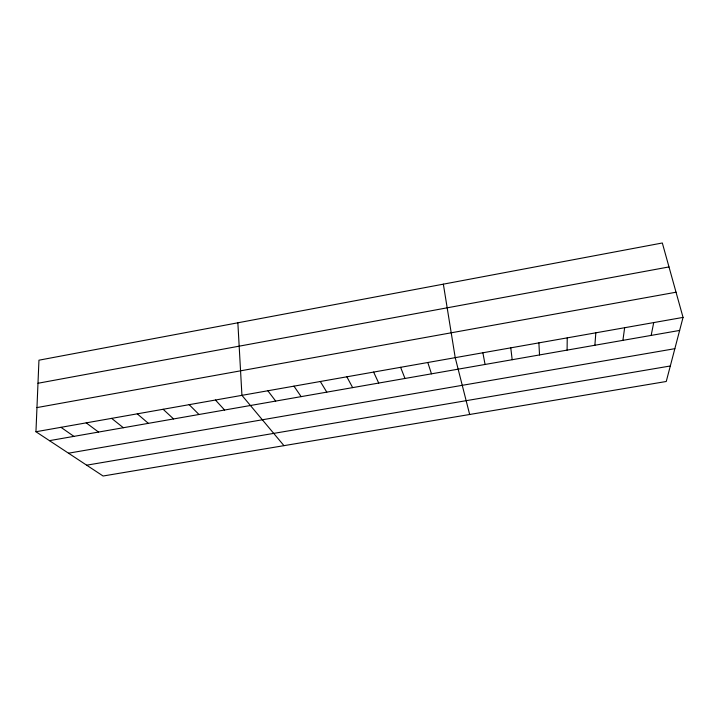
<?xml version="1.0" encoding="UTF-8"?>
<svg xmlns="http://www.w3.org/2000/svg" width="719" height="719" viewBox="0 0 719 719"><rect width="100%" height="100%" fill="white"/><g stroke="black" fill="none" stroke-linecap="round" stroke-linejoin="round"><path stroke-width="1.08" d="M567.093 350.117L567.237 337.867M35.95 431.742L38.952 360.192L662.325 242.986L683.05 317.403L666.252 381.492L103.087 476.014L35.95 431.742L683.05 317.403M594.883 345.255L595.826 332.816M622.906 340.357L624.649 327.72M651.153 335.413L653.724 322.588M37.981 383.263L668.994 266.929M36.966 407.583L676.04 292.22M49.458 440.648L679.635 330.434M68.494 453.195L674.853 348.679M86.675 465.184L670.324 365.98M60.98 427.32L73.895 436.37M86.208 422.862L98.521 432.065M111.643 418.368L123.344 427.724M137.275 413.838L148.357 423.347M163.123 409.273L173.576 418.943M189.178 404.662L198.983 414.495M215.448 400.025L224.598 410.019M283.96 445.654L241.935 395.342L237.854 322.795M267.854 390.768L275.683 401.085M293.972 386.148L301.135 396.627M320.306 381.492L326.794 392.143M346.855 376.81L352.652 387.622M373.619 372.074L378.715 383.065M400.6 367.31L404.986 378.473M427.805 362.502L431.463 373.835M469.66 414.486L455.226 357.658L443.353 284.158M482.88 352.768L485.064 364.461M510.769 347.843L512.18 359.725M538.882 342.873L539.529 354.943"/></g></svg>
